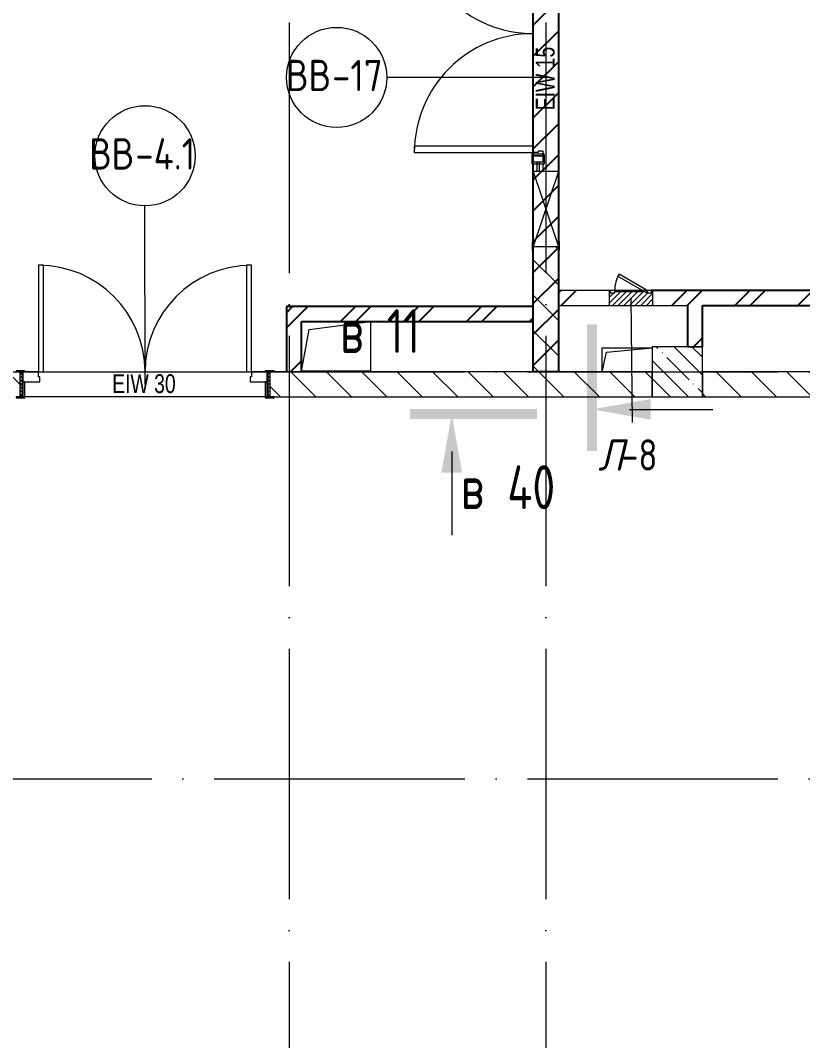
# Model space of a CAD drawing. Header units: millimetres. Extents: x -68946 to 690821, y -552984 to 293768.
# Drawn here: x 95693 to 101938, y 30435 to 38580 of the extents above; entities that cross this region are included whole.
import ezdxf

# ---------------------------------------------------------------- set-up
doc = ezdxf.new("R2010")
doc.units = ezdxf.units.MM
doc.linetypes.add('ADSK_Линия сетки', pattern=[2500, 2000, -250, 0, -250])
doc.linetypes.add('ADSK_Скрыто', pattern=[600, 300, -300])
for name, color, linetype, lineweight in [('0) блоки', 250, 'Continuous', 25), ('A-DETL-GENF-OTLN', 250, 'Continuous', 5), ('A-DOOR-____-IDEN', 250, 'Continuous', 9), ('A-DOOR-____-MCUT', 250, 'Continuous', 5), ('A-DOOR-____-OTLN', 250, 'Continuous', 5), ('A-DOOR-FRAM-MCUT', 250, 'Continuous', 5), ('A-DOOR-FRAM-OTLN', 250, 'Continuous', 5), ('A-DOOR-GLAZ-MCUT', 250, 'Continuous', 5), ('A-FLOR-____-OTLN', 250, 'Continuous', 9), ('A-GENM-____-MCUT', 250, 'Continuous', 25), ('A-GENM-____-OTLN', 250, 'Continuous', 9), ('A-GLAZ-____-OTLN', 250, 'Continuous', 5), ('A-WALL-____-MCUT', 250, 'Continuous', 13), ('A-WALL-____-PATT', 250, 'Continuous', 13), ('G-____-____-SYMB', 250, 'ADSK_Скрыто', 9), ('I-WALL-____-OTLN', 250, 'Continuous', 9), ('S-COLS-____-MCUT', 250, 'Continuous', 25), ('S-COLS-____-OTLN', 250, 'Continuous', 9), ('S-GRID-____-OTLN', 250, 'Continuous', 9)]:
    doc.layers.add(name, color=color, linetype=linetype, lineweight=lineweight)
doc.styles.add('Arial Narrow', font='ARIALN.TTF', dxfattribs={"width": 0.9, "height": 150})
doc.styles.add('GOST Common_1', font='', dxfattribs={"width": 0.9, "height": 250})
doc.styles.add('GOST Common_2', font='', dxfattribs={"width": 0.8, "height": 350})
doc.styles.add('ISOCPEUR_I_1', font='ГОСТ тип А.ttf', dxfattribs={"height": 2500})
doc.styles.get('GOST Common_1').set_extended_font_data('GOST Common')
doc.styles.get('GOST Common_2').set_extended_font_data('GOST Common')
pattern_1 = [(135, (12287.91, -0.0006), (-141.42136, -141.42136), [])]
pattern_2 = [(45, (12287.9, -0.0006), (-251.4472, 251.4472), []), (45, (12287.9, 381), (-251.4472, 251.4472), [])]

# ---------------------------------------------------------------- blocks, each defined once
blk = doc.blocks.new('Разрез - Номер вида сзади_3_5 мм-32550532-АР1_Кладочный план 1 этажа С2и3')
at = {"layer": 'G-____-____-SYMB', "linetype": 'Continuous'}
for points in [[(9.798, 0.404), (9.798, -0.394), (-0.333, -0.394), (-0.333, 0.404)], [(2.176, -4.675), (3, 0), (3.824, -4.675)]]:
    blk.add_hatch(color=256, dxfattribs=at).paths.add_polyline_path(points)
at = {"layer": 'G-____-____-SYMB', "linetype": 'Continuous', "lineweight": 20}
blk.add_line((3, -3), (3, -9.663), dxfattribs=at)
blk = doc.blocks.new('Дверь_СКБ_2Ст_Внутренняя1 - Н_ВВ-4_1_2000x2600h_Фрамуга сверху-V115-АР1_Маркировочный план 1 этажа С2и3')
at = {"layer": 'A-DOOR-____-OTLN'}
h = blk.add_hatch(dxfattribs=at)
h.set_pattern_fill('FP_17', color=256, style=0, pattern_type=2)
h.set_pattern_definition([(135, (1301.41, 164.685), (-14.1421, -14.1421), []), (225, (1301.41, 164.685), (14.1421, -14.1421), [])])
h.paths.add_polyline_path([(1012.5, -100), (1012.5, 100), (987.5, 100), (987.5, -100)])
at = {"layer": 'A-DOOR-FRAM-OTLN'}
h = blk.add_hatch(dxfattribs=at)
h.set_pattern_fill('FP_18', color=256, style=0, pattern_type=2)
h.set_pattern_definition([(45, (-821.384, 164.685), (-14.1421, 14.1421), []), (135, (-821.384, 164.685), (-14.1421, -14.1421), [])])
h.paths.add_polyline_path([(-987.5, -100), (-962.5, -100), (-962.5, 100), (-987.5, 100), (-987.5, 20)])
at = {"layer": 'A-DOOR-____-MCUT'}
for p, q in [((-837.5, 950), (-837.5, 100)), ((-797.5, 950), (-837.5, 950)), ((-797.5, 100), (-797.5, 950)), ((862.5, 950), (822.5, 950)), ((822.5, 950), (822.5, 100)), ((862.5, 100), (862.5, 950)), ((-837.5, 100), (-797.5, 100)), ((822.5, 100), (862.5, 100))]:
    blk.add_line(p, q, dxfattribs=at)
at = {"layer": 'A-DOOR-____-OTLN'}
for centre, start, end in [((-837.5, 100), 0, 90), ((862.5, 100), 90, 180)]:
    blk.add_arc(centre, 850, start, end, dxfattribs=at)
at = {"layer": 'A-DOOR-FRAM-MCUT'}
for p, q in [((-947.5, 108), (-1017.5, 108)), ((-1017.5, 108), (-1017.5, 100)), ((-1017.5, 100), (-947.5, 100)), ((-962.5, 100), (-987.5, 100)), ((-987.5, 100), (-987.5, -100)), ((-837.5, 100), (-962.5, 100)), ((-962.5, 100), (-962.5, 20)), ((-962.5, -100), (-962.5, 100)), ((-947.5, 100), (-962.5, 100)), ((-962.5, 100), (-962.5, 99)), ((-962.5, 99), (-947.5, 99)), ((-947.5, 100), (-947.5, 108)), ((-947.5, 99), (-947.5, 100)), ((-837.5, 60), (-837.5, 100)), ((862.5, 100), (862.5, 60)), ((987.5, 100), (862.5, 100)), ((1042.5, 108), (972.5, 108)), ((972.5, 108), (972.5, 100)), ((987.5, 100), (972.5, 100)), ((972.5, 100), (972.5, 99)), ((972.5, 100), (1042.5, 100)), ((972.5, 99), (987.5, 99)), ((987.5, 20), (987.5, 100)), ((1012.5, 100), (987.5, 100)), ((987.5, 100), (987.5, -100)), ((987.5, 99), (987.5, 100)), ((1012.5, -100), (1012.5, 100)), ((1042.5, 100), (1042.5, 108)), ((-962.5, 20), (-827.5, 20)), ((-947.5, 20), (-962.5, 20)), ((-962.5, 20), (-962.5, -100)), ((-947.5, -100), (-947.5, 20)), ((-827.5, 60), (-837.5, 60)), ((-827.5, 20), (-827.5, 60)), ((862.5, 60), (852.5, 60)), ((852.5, 60), (852.5, 20)), ((852.5, 20), (987.5, 20)), ((987.5, 20), (972.5, 20)), ((972.5, 20), (972.5, -100)), ((987.5, -100), (987.5, 20)), ((-947.5, -100), (-1017.5, -100)), ((-1017.5, -100), (-1017.5, -108)), ((-1017.5, -108), (-947.5, -108)), ((-987.5, -100), (-962.5, -100)), ((-962.5, -100), (-947.5, -100)), ((-947.5, -108), (-947.5, -100)), ((972.5, -100), (987.5, -100)), ((1042.5, -100), (972.5, -100)), ((972.5, -100), (972.5, -108)), ((972.5, -108), (1042.5, -108)), ((987.5, -100), (1012.5, -100)), ((1042.5, -108), (1042.5, -100))]:
    blk.add_line(p, q, dxfattribs=at)
blk = doc.blocks.new('Дверь_СКБ_2Ст_Фрамуга2 - Н_ВВ-17_2700x2600h_Учебные помещения_Фрамуга справа-42037370-АР1_Маркировочный план 1 этажа С2и3')
at = {"layer": 'A-DOOR-____-OTLN'}
h = blk.add_hatch(dxfattribs=at)
h.set_pattern_fill('FP_158', color=256, style=0, pattern_type=2)
h.set_pattern_definition([(135, (951.411, 164.685), (-14.1421, -14.1421), []), (225, (951.411, 164.685), (14.1421, -14.1421), [])])
h.paths.add_polyline_path([(1337.5, 100), (1337.5, -100), (1362.5, -100), (1362.5, 100)])
at = {"layer": 'A-DOOR-____-MCUT'}
for p, q in [((-587.5, 1050), (-587.5, 100)), ((-537.5, 1050), (-587.5, 1050)), ((-537.5, 100), (-537.5, 1050)), ((1312.5, 1050), (1262.5, 1050)), ((1262.5, 1050), (1262.5, 100)), ((1312.5, 100), (1312.5, 1050)), ((-587.5, 100), (-537.5, 100)), ((1262.5, 100), (1312.5, 100))]:
    blk.add_line(p, q, dxfattribs=at)
at = {"layer": 'A-DOOR-____-OTLN'}
for centre, start, end in [((-587.5, 100), 0, 90), ((1312.5, 100), 90, 180)]:
    blk.add_arc(centre, 950, start, end, dxfattribs=at)
at = {"layer": 'A-DOOR-FRAM-MCUT'}
for p, q in [((-1297.5, 108), (-1367.5, 108)), ((-1367.5, 108), (-1367.5, 100)), ((-1367.5, 100), (-1337.5, 100)), ((-1297.5, 100), (-1297.5, 108)), ((-677.5, 100), (-737.5, 100)), ((-677.5, 100), (-677.5, 108)), ((-677.5, 108), (-607.5, 108)), ((-677.5, 100), (-677.5, 20)), ((-667.5, 108), (-597.5, 108)), ((-667.5, 100), (-667.5, 108)), ((-662.5, 100), (-612.5, 100)), ((-662.5, 100), (-662.5, 20)), ((-612.5, 20), (-612.5, 100)), ((-587.5, 100), (-612.5, 100)), ((-612.5, 100), (-612.5, 20)), ((-607.5, 108), (-607.5, 100)), ((-597.5, 108), (-597.5, 100)), ((-597.5, 100), (-597.5, 20)), ((-587.5, 60), (-587.5, 100)), ((1312.5, 100), (1312.5, 60)), ((1337.5, 100), (1312.5, 100)), ((1392.5, 108), (1322.5, 108)), ((1322.5, 108), (1322.5, 100)), ((1322.5, 100), (1392.5, 100)), ((1337.5, 20), (1337.5, 100)), ((1362.5, 100), (1337.5, 100)), ((1337.5, 100), (1337.5, -100)), ((1362.5, -100), (1362.5, 100)), ((1392.5, 100), (1392.5, 108)), ((-737.5, 20), (-677.5, 20)), ((-677.5, 12), (-677.5, 20)), ((-607.5, 12), (-677.5, 12)), ((-667.5, 20), (-667.5, 12)), ((-667.5, 12), (-597.5, 12)), ((-662.5, 20), (-612.5, 20)), ((-612.5, 20), (-577.5, 20)), ((-607.5, 20), (-607.5, 12)), ((-597.5, 12), (-597.5, 20)), ((-577.5, 60), (-587.5, 60)), ((-577.5, 20), (-577.5, 60)), ((1312.5, 60), (1302.5, 60)), ((1302.5, 60), (1302.5, 20)), ((1302.5, 20), (1337.5, 20)), ((1337.5, 20), (1322.5, 20)), ((1322.5, 20), (1322.5, -100)), ((1337.5, -100), (1337.5, 20)), ((-1337.5, -100), (-1367.5, -100)), ((-1367.5, -100), (-1367.5, -108)), ((-1367.5, -108), (-1297.5, -108)), ((-1297.5, -108), (-1297.5, -100)), ((1322.5, -100), (1337.5, -100)), ((1392.5, -100), (1322.5, -100)), ((1322.5, -100), (1322.5, -108)), ((1322.5, -108), (1392.5, -108)), ((1337.5, -100), (1362.5, -100)), ((1392.5, -108), (1392.5, -100))]:
    blk.add_line(p, q, dxfattribs=at)
at = {"layer": 'A-DOOR-GLAZ-MCUT'}
for p, q in [((-737.5, 70), (-662.5, 70)), ((-737.5, 50), (-662.5, 50))]:
    blk.add_line(p, q, dxfattribs=at)
blk = doc.blocks.new('_Wn_-As_OpeningMEP_floor__Rectangular - _Wn_-As_OpeningMEP_floor__Rectangular-37166392-АР1_Маркировочный план 1 этажа С2и3')
at = {"layer": 'A-DETL-GENF-OTLN', "lineweight": 5}
for p, q in [((-199.9, -45), (-165.7, 110.8)), ((-165.7, 110.8), (199.9, 145))]:
    blk.add_line(p, q, dxfattribs=at)
blk = doc.blocks.new('_Wn_-As_OpeningMEP_floor__Rectangular - _Wn_-As_OpeningMEP_floor__Rectangular-37166602-АР1_Маркировочный план 1 этажа С2и3')
at = {"layer": 'A-DETL-GENF-OTLN', "lineweight": 5}
for p, q in [((-213.5, 186), (275, 247.5)), ((-275, -147.5), (-213.5, 186))]:
    blk.add_line(p, q, dxfattribs=at)
blk = doc.blocks.new('_Wn_-As_OpeningMEP_wall__Rectangular - _Wn_-As_OpeningMEP_wall__Rectangular-35710610-АР1_Маркировочный план 1 этажа С2и3')
at = {"layer": 'A-DETL-GENF-OTLN', "lineweight": 5}
for p, q in [((300, -100), (-300, 100)), ((300, 100), (-300, -100)), ((-300, 100), (-300, -100)), ((300, 100), (-300, 100)), ((-300, 100), (-300, -100)), ((300, -100), (300, 100)), ((300, -100), (300, 100)), ((-300, -100), (300, -100))]:
    blk.add_line(p, q, dxfattribs=at)
blk = doc.blocks.new('АР_Люк - ЛРС_ВК_350х400_наружный_NCS S 1000-N-42726280-АР1_Маркировочный план 1 этажа С2и3')
at = {"layer": 'A-DOOR-____-OTLN'}
h = blk.add_hatch(dxfattribs=at)
h.set_pattern_fill('FP_148', color=256, style=0, pattern_type=2)
h.set_pattern_definition([(45, (125, 0), (-22.6274, 22.6274), [])])
h.paths.add_polyline_path([(300, -60), (300, 60), (290, 60), (290, 40), (255, 40), (255, 60), (245, 42.7), (215, 60), (-5, 60), (-5, 40), (-40, 40), (-40, 60), (-50, 60), (-50, -60), (295, -60)])
at = {"layer": 'A-DETL-GENF-OTLN', "lineweight": 5}
for p, q in [((300, 60), (-50, 60)), ((-50, 60), (-50, -60)), ((300, -60), (300, 60)), ((-50, -60), (300, -60))]:
    blk.add_line(p, q, dxfattribs=at)
at = {"layer": 'A-DOOR-____-MCUT', "lineweight": 5}
for p, q in [((29.8, 190), (19.8, 172.7)), ((19.8, 172.7), (245, 42.7)), ((255, 60), (29.8, 190)), ((-5, 60), (-40, 60)), ((-40, 60), (-40, 40)), ((-40, 40), (-5, 40)), ((-5, 40), (-5, 60)), ((245, 42.7), (255, 60)), ((290, 60), (255, 60)), ((255, 60), (255, 40)), ((255, 40), (290, 40)), ((290, 40), (290, 60))]:
    blk.add_line(p, q, dxfattribs=at)
blk.add_arc((255, 60), 260, 150, 180, dxfattribs=at)
at = {"layer": 'A-DOOR-____-OTLN'}
blk.add_line((255, 60), (29.8, 190), dxfattribs=at)
blk = doc.blocks.new('ASML_АР_Отделка Люка - ВО Отделка люков_Грунтовка 0_Шпатлевка 0_Окраска 0_0-42723977-АР1_Маркировочный план 1 этажа С2и3')
at = {"layer": 'A-GENM-____-MCUT', "lineweight": 5}
for p, q in [((-165, 3), (-175, 3)), ((-175, 3), (-175, 0)), ((102.1, 3), (-130, 3)), ((130, 3), (126, 3)), ((175, 3), (165, 3)), ((175, 0), (175, 3)), ((-175, 0), (-165, 0)), ((-130, 0), (107.3, 0)), ((124.2, 0), (130, 0)), ((165, 0), (175, 0))]:
    blk.add_line(p, q, dxfattribs=at)
blk = doc.blocks.new('ADSK_Марка_Дверь - Типоразмер_ADSK_Марка-30565456-АР1_Маркировочный план 1 этажа С2и3')
at = {"layer": 'A-DOOR-____-IDEN'}
blk.add_circle((0, 0), 4, dxfattribs=at)

msp = doc.modelspace()

# ---------------------------------------------------------------- hatches: boundary and pattern name
at = {"layer": '0) блоки'}
h = msp.add_hatch(dxfattribs=at)
h.set_pattern_fill('ANSI31', color=6, scale=55)
h.paths.add_polyline_path([(99787.9138, 39775), (99987.9138, 39775), (99987.9138, 35775), (99787.9138, 35775)])
h = msp.add_hatch(dxfattribs=at)
h.set_pattern_fill('FP_4', color=256, style=0, pattern_type=2)
h.set_pattern_definition(pattern_2)
h.paths.add_polyline_path([(104757.8919, 36304.9994), (105042.9138, 36304.9994), (105042.9138, 36424.9994), (100742.8919, 36424.9994), (100742.8919, 36304.9994), (104637.8919, 36304.9994)])
h.paths.add_polyline_path([(105844.2913, 36304.9994), (109188.0332, 36304.9994), (109187.8919, 36424.9994), (105712.9138, 36424.9994), (105712.9138, 36304.9994), (105837.9138, 36304.9994)])
h.paths.add_polyline_path([(100304.2088, 36304.9994), (100392.8919, 36304.9994), (100392.8919, 36424.9994), (99987.9138, 36424.9994), (99987.9138, 36304.9994), (100056.4918, 36304.9994)])
h = msp.add_hatch(dxfattribs=at)
h.set_pattern_fill('FP_4', color=256, style=0, pattern_type=2)
h.set_pattern_definition(pattern_2)
h.paths.add_polyline_path([(97925.3977, 35775), (97937.8919, 35775), (97937.8919, 36294.9994), (97817.8919, 36294.9994), (97817.8919, 35775), (97923.656, 35775)])
h = msp.add_hatch(dxfattribs=at)
h.set_pattern_fill('FP_4', color=256, style=0, pattern_type=2)
h.set_pattern_definition(pattern_2)
h.paths.add_polyline_path([(98937.2533, 36174.9994), (99787.9138, 36174.9994), (99787.9138, 36294.9994), (97937.8919, 36294.9994), (97937.8919, 36174.9994), (98487.9138, 36174.9994)])
h = msp.add_hatch(dxfattribs=at)
h.set_pattern_fill('FP_4', color=256, style=0, pattern_type=2)
h.set_pattern_definition(pattern_2)
h.paths.add_polyline_path([(101137.8919, 35974.9994), (101137.8919, 36304.9994), (101017.8919, 36304.9994), (101017.8919, 35974.9994)])
at = {"layer": 'A-WALL-____-PATT', "lineweight": 15, "true_color": 0x000000}
h = msp.add_hatch(dxfattribs=at)
h.set_pattern_fill('FP_2', color=18, style=0, pattern_type=2)
h.set_pattern_definition(pattern_1)
h.paths.add_polyline_path([(99787.9138, 35775), (99987.9138, 35775.9407), (99987.9138, 36774.9661), (99787.9138, 36774.9661), (99787.9138, 35776.4779)])
h.paths.add_polyline_path([(99987.9138, 39474.9661), (99987.9138, 39775), (99787.9138, 39774.9661), (99787.9138, 39474.9661)])
h = msp.add_hatch(dxfattribs=at)
h.set_pattern_fill('FP_2', color=18, style=0, pattern_type=2)
h.set_pattern_definition(pattern_1)
h.paths.add_polyline_path([(112185.9827, 35575), (113447.9138, 35575), (113447.9138, 35775), (111458.0332, 35775), (111458.0332, 35575), (111813.3769, 35575)])
h.paths.add_polyline_path([(109428.0332, 35575), (109458.0318, 35575), (109458.0332, 35775), (109187.8919, 35775), (109187.8919, 35575), (109287.4661, 35575)])
h.paths.add_polyline_path([(105040.0788, 35575), (108787.8919, 35575), (108787.8919, 35775), (105037.8919, 35774.8832), (105037.9138, 35575)])
h.paths.add_polyline_path([(101671.1643, 35575), (104637.8919, 35575), (104637.8919, 35775), (101137.8919, 35775), (101137.8919, 35575)])
h.paths.add_polyline_path([(98937.2533, 35575), (100737.8919, 35575), (100737.8919, 35775), (97687.8919, 35775), (97687.8919, 35575), (98549.0724, 35575)])
h.paths.add_polyline_path([(95657.8919, 35575), (95687.8919, 35575), (95687.8919, 35775), (95437.8919, 35775), (95437.8919, 35575)])
at = {"layer": 'S-COLS-____-OTLN', "lineweight": 5, "true_color": 0x000000}
h = msp.add_hatch(dxfattribs=at)
h.set_pattern_fill('FP_1', color=18, style=0, pattern_type=2)
h.set_pattern_definition([(135, (12287.91, -0.0006), (-142.5612, -142.5612), []), (135, (12430.48, -0.0006), (-142.5612, -142.5612), [252.016, -50.403, 3.353, -47.05])])
h.paths.add_polyline_path([(101137.8908, 35575), (101137.8919, 35974.9994), (100737.8919, 35974.9994), (100737.8919, 35575), (100789.3838, 35575)])

# ---------------------------------------------------------------- linework, layer by layer
at = {"layer": '0) блоки'}
for p, q in [((105042.9138, 36424.9994), (100732.8919, 36424.9994)), ((97817.8919, 36294.9994), (97817.8919, 35775)), ((99787.9138, 36294.9994), (97817.8919, 36294.9994)), ((101017.8919, 36304.9994), (101017.8919, 35974.9994)), ((101137.8919, 36304.9994), (104637.8919, 36304.9994)), ((101137.8919, 35974.9994), (101137.8919, 36304.9994)), ((97937.8919, 35775), (97937.8919, 36174.9994)), ((97937.8919, 36174.9994), (99787.9138, 36174.9994))]:
    msp.add_line(p, q, dxfattribs=at)
msp.add_lwpolyline([(99787.9138, 39775), (99987.9138, 39775), (99987.9138, 35775), (99787.9138, 35775)], close=True, dxfattribs=at)
at = {"layer": 'A-DOOR-____-IDEN', "color": 18, "true_color": 0x000000}
for p, q in [((99887.9138, 38124.9661), (98622.4564, 38124.9661)), ((96687.8919, 35675), (96687.4345, 37099.0594)), ((100567.8919, 36364.9994), (100576.3629, 35369.5229))]:
    msp.add_line(p, q, dxfattribs=at)
at = {"layer": 'A-FLOR-____-OTLN', "color": 18, "lineweight": 5, "true_color": 0x000000}
for p, q in [((99787.9138, 37574.9661), (99787.9138, 39374.9661)), ((99787.9138, 39374.9661), (99787.9138, 37574.9661)), ((99787.9138, 37374.9661), (99787.9138, 37499.9661)), ((99787.9138, 37499.9661), (99787.9138, 37374.9661)), ((98487.9138, 36174.9994), (98487.9138, 35779.9696)), ((100338.131, 35775), (100338.131, 35964.9994)), ((100338.131, 35964.9994), (100737.8919, 35964.9994)), ((95877.8919, 35775), (97497.8919, 35775)), ((98487.9138, 35779.9696), (97937.8919, 35779.9696))]:
    msp.add_line(p, q, dxfattribs=at)
at = {"layer": 'A-WALL-____-MCUT', "color": 18, "lineweight": 15, "true_color": 0x000000}
for p, q in [((99787.9138, 36744.9661), (99787.9138, 36294.9994)), ((99987.9138, 36424.9994), (99987.9138, 36744.9661)), ((100402.8919, 36424.9994), (99987.9138, 36424.9994)), ((99987.9138, 36424.9994), (99987.9138, 36304.9994)), ((100657.8919, 36424.9994), (100437.8919, 36424.9994)), ((99787.9138, 36174.9994), (99787.9138, 36294.9994)), ((99987.9138, 36304.9994), (101017.8919, 36304.9994)), ((99987.9138, 35775), (99987.9138, 36304.9994)), ((99787.9138, 36174.9994), (99787.9138, 35775)), ((101017.8919, 35974.9994), (101137.8919, 35974.9994)), ((99787.9138, 35775), (97717.8919, 35775)), ((100737.8919, 35775), (99987.9138, 35775)), ((100737.8919, 35575), (100737.8919, 35775)), ((104637.8919, 35775), (101137.8919, 35775)), ((101137.8919, 35775), (101137.8919, 35575)), ((97717.8919, 35575), (100737.8919, 35575)), ((101137.8919, 35575), (104637.8919, 35575))]:
    msp.add_line(p, q, dxfattribs=at)
at = {"layer": 'I-WALL-____-OTLN', "color": 18, "lineweight": 15, "true_color": 0x000000}
for p, q in [((99987.9138, 39434.9661), (99987.9138, 37374.9661)), ((95877.8919, 35775), (97497.8919, 35775)), ((97647.8919, 35575), (95727.8919, 35575))]:
    msp.add_line(p, q, dxfattribs=at)
at = {"layer": 'S-COLS-____-MCUT', "color": 18, "lineweight": 5, "true_color": 0x000000}
for p, q in [((101137.8919, 35974.9994), (100737.8919, 35974.9994)), ((100737.8919, 35974.9994), (100737.8919, 35775)), ((101137.8919, 35775), (101137.8919, 35974.9994)), ((100737.8919, 35574.9994), (101137.8919, 35574.9994))]:
    msp.add_line(p, q, dxfattribs=at)
at = {"layer": 'S-COLS-____-OTLN', "color": 18, "lineweight": 5, "true_color": 0x000000}
for p, q in [((100737.8919, 35775), (100737.8919, 35574.9994)), ((101137.8919, 35574.9994), (101137.8919, 35775))]:
    msp.add_line(p, q, dxfattribs=at)
at = {"layer": 'S-GRID-____-OTLN', "color": 18, "linetype": 'ADSK_Линия сетки', "true_color": 0x000000}
for p, q in [((97837.9138, 61063.6538), (97837.9138, -2919.5356)), ((99887.9138, 61063.6538), (99887.9138, -2919.5356)), ((77240.3519, 35775), (168626.8279, 35775)), ((77240.3519, 32525), (168626.8279, 32525))]:
    msp.add_line(p, q, dxfattribs=at)

# ---------------------------------------------------------------- block references
at = {"layer": 'A-DOOR-____-IDEN', "color": 18, "true_color": 0x000000, "xscale": 99.99999999999993, "yscale": 99.99999999999993, "zscale": 99.99999999999993}
for p in [(98217.9138, 38124.9661), (96687.8919, 37499.0594)]:
    msp.add_blockref('ADSK_Марка_Дверь - Типоразмер_ADSK_Марка-30565456-АР1_Маркировочный план 1 этажа С2и3', p, dxfattribs=at)
at = {"layer": 'A-DOOR-____-OTLN', "color": 18, "true_color": 0x000000, "rotation": 90}
msp.add_blockref('Дверь_СКБ_2Ст_Фрамуга2 - Н_ВВ-17_2700x2600h_Учебные помещения_Фрамуга справа-42037370-АР1_Маркировочный план 1 этажа С2и3', (99887.9138, 38112.4661), dxfattribs=at)
at = {"layer": 'A-DOOR-____-OTLN', "color": 18, "true_color": 0x000000}
for name, p in [('Дверь_СКБ_2Ст_Внутренняя1 - Н_ВВ-4_1_2000x2600h_Фрамуга сверху-V115-АР1_Маркировочный план 1 этажа С2и3', (96675.3919, 35675)), ('АР_Люк - ЛРС_ВК_350х400_наружный_NCS S 1000-N-42726280-АР1_Маркировочный план 1 этажа С2и3', (100442.8919, 36364.9994))]:
    msp.add_blockref(name, p, dxfattribs=at)
at = {"layer": 'A-GENM-____-OTLN', "color": 18, "lineweight": 5, "true_color": 0x000000}
msp.add_blockref('ASML_АР_Отделка Люка - ВО Отделка люков_Грунтовка 0_Шпатлевка 0_Окраска 0_0-42723977-АР1_Маркировочный план 1 этажа С2и3', (100567.8919, 36414.9994), dxfattribs=at)
at = {"layer": 'A-GLAZ-____-OTLN', "color": 18, "true_color": 0x000000, "rotation": 90}
msp.add_blockref('_Wn_-As_OpeningMEP_wall__Rectangular - _Wn_-As_OpeningMEP_wall__Rectangular-35710610-АР1_Маркировочный план 1 этажа С2и3', (99887.9138, 37074.9661), dxfattribs=at)
at = {"layer": 'A-GLAZ-____-OTLN', "color": 18, "true_color": 0x000000}
for name, p in [('_Wn_-As_OpeningMEP_floor__Rectangular - _Wn_-As_OpeningMEP_floor__Rectangular-37166602-АР1_Маркировочный план 1 этажа С2и3', (98212.9029, 35927.4845)), ('_Wn_-As_OpeningMEP_floor__Rectangular - _Wn_-As_OpeningMEP_floor__Rectangular-37166392-АР1_Маркировочный план 1 этажа С2и3', (100538.0115, 35819.9997))]:
    msp.add_blockref(name, p, dxfattribs=at)
at = {"layer": 'G-____-____-SYMB', "linetype": 'Continuous', "xscale": 99.99999999999993, "yscale": 99.99999999999993, "zscale": 99.99999999999993, "rotation": 90}
msp.add_blockref('Разрез - Номер вида сзади_3_5 мм-32550532-АР1_Кладочный план 1 этажа С2и3', (100256.1576, 35174.7242), dxfattribs=at)
at = {"layer": 'G-____-____-SYMB', "linetype": 'Continuous', "xscale": 99.99999999999993, "yscale": 99.99999999999993, "zscale": 99.99999999999993}
msp.add_blockref('Разрез - Номер вида сзади_3_5 мм-32550532-АР1_Кладочный план 1 этажа С2и3', (98836.5518, 35437.2963), dxfattribs=at)

# ---------------------------------------------------------------- texts
at = {"layer": 'A-DOOR-____-IDEN', "color": 18, "true_color": 0x000000, "insert": (99807.7653, 37862.6088), "char_height": 150, "width": 627.721312, "attachment_point": 1, "rotation": 90, "style": 'Arial Narrow'}
msp.add_mtext('EIW 15', dxfattribs=at)
at = {"layer": 'A-DOOR-____-IDEN', "color": 18, "true_color": 0x000000, "attachment_point": 1}
for s, insert, char_height, width, style in [('ВВ', (97812.4564, 38265.4167), 250, 447.341625, 'GOST Common_1'), ('-17', (98181.5502, 38265.4167), 250, 526.708687, 'GOST Common_1'), ('ВВ', (96241.0345, 37639.51), 250, 447.341625, 'GOST Common_1'), ('-4.1', (96610.1283, 37639.51), 250, 627.721312, 'GOST Common_1'), ('EIW 30', (96425.5345, 35755.1485), 150, 627.721312, 'Arial Narrow'), ('\\fISOCPEUR|b0|i1|c204|p34|;\\W.9;Л', (100305.5345, 35235.8771), 250, 223.670812, 'ISOCPEUR_I_1'), ('-8', (100490.0814, 35235.8771), 250, 404.0505, 'ISOCPEUR_I_1')]:
    msp.add_mtext(s, dxfattribs=dict(at, insert=insert, char_height=char_height, width=width, style=style))
at = {"layer": 'G-____-____-SYMB', "linetype": 'Continuous', "char_height": 350, "attachment_point": 1, "style": 'GOST Common_2'}
for s, insert, width in [(' 11', (98447.5987, 36274.803), 448.945), ('\\fGOST Common|b0|i0|c204|p34|;\\W.8;в', (98246.5154, 36274.803), 243.713), (' 40', (99409.4405, 35027.994), 634.9365), ('\\fGOST Common|b0|i0|c204|p34|;\\W.8;в', (99208.3571, 35027.994), 243.713)]:
    msp.add_mtext(s, dxfattribs=dict(at, insert=insert, width=width))

doc.saveas('drawing.dxf')
